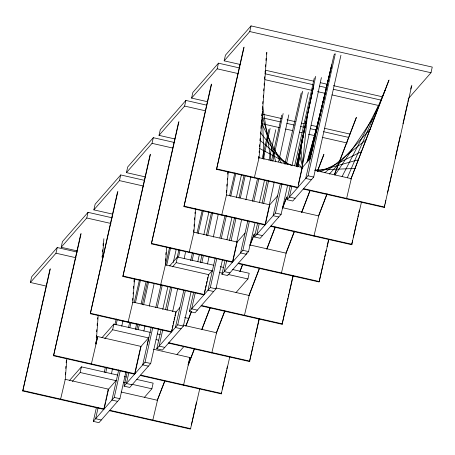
<?xml version="1.0" encoding="UTF-8"?>
<svg xmlns="http://www.w3.org/2000/svg" width="455" height="455" viewBox="0 0 455 455"><rect width="100%" height="100%" fill="white"/><g stroke="black" fill="none" stroke-linecap="round" stroke-linejoin="round"><path stroke-width="0.68" d="M266.869 52.285L259.071 157.697L258.719 158.095L258.764 156.725M65.304 374.784L65.457 372.662M65.77 368.413L65.93 366.292M66.191 362.754L66.35 360.633M66.857 358.113L65.287 379.334L60.504 399.564M95.778 343.815L95.937 341.688M96.25 337.445L96.403 335.324M96.665 331.786L96.824 329.665M97.137 325.416L97.296 323.295M97.609 319.052L97.717 317.635M102.165 257.502L102.318 255.38M102.58 251.843L102.739 249.721M103.052 245.478L103.211 243.351M96.073 344.122L98.223 315.116M102.25 260.641L103.876 238.71M132.638 300.357L132.797 298.235M133.11 293.987L133.218 292.576M133.531 288.328L133.69 286.206M134.003 281.964L134.157 279.842M134.561 278.733L132.832 302.08L128.054 322.305M140.476 198.789L140.635 196.668M165.375 260.971L165.535 258.849M165.847 254.607L166.001 252.485M160.626 285.046L165.41 264.821L166.718 247.133M193.62 231.908L193.773 229.786M194.035 226.249L194.194 224.127M194.507 219.884L194.666 217.757M194.979 213.514L195.087 212.098M189.132 252.445L193.915 232.215L195.644 208.873M201.559 128.93L201.713 126.803M226.351 192.528L226.51 190.406M226.823 186.158L226.982 184.036M227.295 179.793L227.398 178.377M227.716 174.134L227.87 172.013M221.71 215.181L226.493 194.956L228.222 171.609M234.188 90.96L234.291 89.544M258.719 158.095L258.827 156.679M259.14 152.436L259.242 151.02M259.56 146.777L259.714 144.656M260.027 140.413L260.186 138.286M260.499 134.043L260.658 131.922M260.92 128.384L261.13 125.552M261.392 122.014L261.545 119.892M261.864 115.65L262.017 113.528M262.33 109.28L262.438 107.869M262.751 103.621L262.91 101.499M263.223 97.256L263.382 95.135M263.695 90.886L263.849 88.765M264.11 85.227L264.27 83.106M264.582 78.863L264.742 76.741M265.055 72.493L265.157 71.077M265.475 66.834L265.629 64.712M265.947 60.469L266.101 58.342M266.414 54.099L266.522 52.683M302.188 167.969L307.478 114.359M317.152 129.169L317.567 126.359M298.099 166.61L302.433 137.66M314.917 139.753L315.127 138.371M315.338 136.989L315.753 134.225M312.989 147.477L313.654 143.365M324.017 99.986L324.921 94.412M297.633 166.957L302.973 137.04M310.748 157.532L310.998 156.156M311.248 154.78L312.13 149.962M297.161 166.507L306.221 121.326L296.916 166.348M296.745 166.12L313.751 85.432L296.444 166.456M105.759 372.611L106.959 367.083M116.099 324.91L117.293 319.382M111.424 373.902L112.47 369.062M121.758 326.201L122.958 320.667M138.195 329.795L139.247 324.955M143.592 304.907L148.535 282.094M143.86 331.081L144.912 326.241M149.251 306.192L154.2 283.38M166.991 310.384L171.933 287.571M178.525 257.149L180.021 250.239M172.65 311.669L177.598 288.857M184.19 258.44L185.685 251.524M201.815 262.751L203.459 255.147M207.656 235.792L212.599 212.98M207.474 264.042L208.976 257.126M213.321 237.078L218.263 214.265M231.094 240.701L236.037 217.888M240.382 197.84L245.177 175.721M236.759 241.992L241.554 219.867M245.899 199.819L250.841 177.006M263.673 203.442L268.615 180.629M272.812 161.275L283.146 113.574M269.337 204.727L274.28 181.915M278.625 161.866L288.811 114.859M296.25 166.183L315.724 76.309M301.91 167.468L321.389 77.6M46.296 286.093L30.388 282.475L31.651 276.822L57.25 247.548L77.304 252.104M103.78 409.398L22.75 390.987L49.982 269.161M22.75 390.987L50.329 268.763M30.388 282.475L55.982 253.202L57.25 247.548M77.088 250.876L61.18 247.264L62.443 241.605L88.037 212.331L112.249 217.831M140.072 349.548L134.566 374.181L53.542 355.77L80.768 233.944M53.542 355.77L81.121 233.546M61.18 247.264L86.774 217.985L88.037 212.331M112.539 214.117L93.866 209.874L95.129 204.221L120.723 174.948L144.241 180.288M93.866 209.874L119.46 180.601L120.723 174.948M171.939 329.403L171.33 332.139L90.3 313.728L117.526 191.902M90.3 313.728L117.879 191.504M72.345 381.421L80.143 372.503L81.405 366.849L117.959 375.153M145.117 176.858L126.444 172.616L127.707 166.962L153.301 137.689L174.743 142.557M95.88 343.821L97.757 336.581L141.033 346.414L134.919 373.783L53.889 355.372M97.757 336.581L91.296 364.347M126.444 172.616L152.038 143.342L153.301 137.689M203.903 294.88L122.878 276.469L150.105 154.643M122.878 276.469L150.457 154.245M104.821 338.662L112.618 329.75L113.881 324.096L150.434 332.4M125.95 371.712L119.915 398.705L98.968 422.661L93.309 421.37L96.403 407.526M104.292 372.224L105.378 367.384M114.967 324.466L116.207 318.927M98.081 407.771L95.635 418.708L101.3 419.999M174.925 138.974L159.017 135.357L160.285 129.703L185.879 100.43L206.627 105.139M103.933 408.709L105.458 401.873M105.765 400.508L106.379 397.772M106.68 396.407L107.295 393.672M107.602 392.301L108.21 389.565M118.744 369.875L111.924 400.082L117.589 401.367M93.309 421.37L114.25 397.42L120.285 370.421M129.88 327.509L130.96 322.663M135.448 302.592L140.555 279.751M236.537 243.817L232.408 262.273L151.379 243.863L178.61 122.042M151.379 243.863L178.963 121.644M159.017 135.357L184.616 106.083L185.879 100.43M135.385 329.488L136.625 323.949M141.113 303.877L146.061 281.73M158.437 328.88L150.702 363.488L129.76 387.444L124.096 386.159L127.19 372.315M136.784 329.397L138.024 323.858M142.352 304.48L147.46 281.639M128.873 372.548L126.422 383.497L132.087 384.782M207.503 101.71L191.595 98.098L192.863 92.445L218.457 63.165L239.899 68.04M140.379 348.183L140.686 346.812L148.831 337.496L142.711 364.864L148.375 366.15M124.096 386.159L145.043 362.203L152.778 327.594M157.265 307.523L162.213 285.37M166.701 265.299L170.568 247.992M264.986 225.015L183.957 206.604L211.342 84.09M183.957 206.604L211.541 84.385M162.771 309.502L167.878 286.656M173.292 262.433L176.233 249.283M191.595 98.098L217.194 68.824L218.457 63.165M190.969 292.19L183.388 326.104L162.446 350.06L156.782 348.769L161.115 329.392M165.603 309.315L170.557 287.168M177.052 258.099L178.912 249.789M172.525 266.84L176.193 262.643L177.456 256.99L214.015 265.293M162.628 330.387L159.113 346.113L164.773 347.398M240.081 64.451L224.173 60.839L225.435 55.186L251.035 25.907L432.25 67.084L430.987 72.737L408.18 98.82M144.536 397.192L151.873 388.803L153.136 383.144L136.58 379.385M172.246 328.038L172.855 325.302M173.162 323.932L173.77 321.196M174.077 319.831L174.692 317.095M174.993 315.73L175.607 312.995M183.814 290.358L175.402 327.481L181.062 328.766M156.782 348.769L177.729 324.819L185.464 290.21M192.118 260.448L193.665 253.526M198.152 233.449L203.254 210.608M297.564 187.756L216.535 169.345L243.766 47.525M216.535 169.345L244.113 47.121M197.777 261.733L199.324 254.811M203.812 234.74L208.919 211.893M224.173 60.839L249.772 31.56L251.035 25.907M222.467 259.777L215.966 288.845L195.024 312.801L189.36 311.51L193.694 292.133M200.348 262.37L202.048 254.755M206.382 235.371L211.484 212.53M195.201 293.128L191.686 308.848L197.351 310.139M188.097 364.774L189.974 357.533L153.568 349.264M204.517 292.144L205.125 289.408M205.432 288.043L206.047 285.308M206.348 283.937L206.962 281.201M207.27 279.836L207.878 277.101M189.974 357.533L183.507 385.3M215.278 257.945L207.975 290.222L213.64 291.507M189.36 311.51L210.307 287.56L216.802 258.486M221.289 238.414L226.397 215.573M230.725 196.19L235.832 173.349M226.954 239.7L231.902 217.553M236.39 197.476L241.497 174.635M255.045 222.512L248.544 251.587L227.602 275.537L221.938 274.251L225.032 260.408M229.519 240.337L234.626 217.496M238.96 198.113L244.062 175.272M226.709 260.652L224.264 271.589L229.929 272.875M191.401 424.942L196.503 402.095M109.445 410.683L190.469 429.093L199.796 388.547M224.924 310.907L216.552 332.747L211.774 352.972M247.85 220.681L240.553 252.963L246.218 254.248L246.525 252.878M221.938 274.251L242.879 250.301L249.38 221.227M253.867 201.155L258.975 178.314M263.303 158.931L270.111 128.475M259.532 202.441L264.48 180.294M268.968 160.217L275.775 129.76M287.623 185.253L281.122 214.328L260.18 238.278L254.516 236.992L257.61 223.149M262.097 203.078L267.204 180.231M271.533 160.854L281.747 115.172M259.287 223.394L256.842 234.331L262.507 235.616M140.231 375.466L221.261 393.876L221.568 392.494M222.341 389.031L225.595 374.493M225.902 373.111L226.522 370.342M226.829 368.959L227.449 366.19M221.261 393.876L229.809 356.794M236.003 292.576L247.924 278.943L249.192 273.284L232.636 269.525M259.532 268.353L249.13 295.483L244.352 315.713M265.14 224.332L269.417 205.188L277.561 195.872L280.428 183.422M277.561 195.872L273.131 215.698L278.796 216.989M254.516 236.992L275.457 213.042L281.958 183.968M286.445 163.897L302.689 91.216M292.104 165.182L308.353 92.501M168.498 343.138L249.528 361.549L252.929 346.323M253.242 344.935L253.856 342.166M255.096 336.632L258.963 319.325M249.528 361.549L259.316 318.927M340.932 55.243L313.7 177.069L292.758 201.019L287.094 199.734L290.188 185.89M294.675 165.813L314.325 77.907M291.865 186.135L289.42 197.072L295.085 198.357M298.326 184.338L301.995 167.929M294.504 231.333L286.132 253.168L281.349 273.392M333.868 55.556L305.709 178.44L311.374 179.731M287.094 199.734L308.035 175.778L335.267 53.957M201.076 305.879L282.106 324.29L286.127 306.295M286.434 304.907L287.054 302.137M287.367 300.755L287.981 297.985M288.294 296.603L288.914 293.833M289.221 292.451L292.935 275.838M282.106 324.29L293.128 276.128M327.077 194.075L318.705 215.909L313.927 236.134M319.256 281.281L322.504 266.744M322.817 265.362L323.437 262.592M323.744 261.21L324.364 258.44M324.671 257.052L325.291 254.288M325.598 252.9L326.218 250.131M326.991 246.673L328.538 239.751M238.073 263.564L319.103 281.975L328.891 239.353M270.651 226.3L351.681 244.71L352.608 240.558M353.381 237.1L356.629 222.563M356.942 221.181L357.556 218.411M357.869 217.024L358.489 214.26M358.796 212.872L359.416 210.102M351.681 244.71L361.469 202.088M303.229 189.041L384.259 207.452L384.873 204.687M385.186 203.3L385.806 200.53M387.506 192.92L391.681 174.231M391.994 172.843L392.614 170.073M395.241 158.312L400.349 135.465M402.976 123.697L407.617 102.932M407.93 101.55L408.55 98.781M410.711 89.089L411.331 86.325M384.259 207.452L411.838 85.233M128.458 327.685L129.732 322.151M134.191 302.785L139.446 279.962M147.147 345.038L151.287 327.054M155.741 307.688L160.996 284.858M165.614 264.804L169.596 247.509M190.662 260.618L192.408 253.008M197.026 232.949L202.282 210.125M219.89 237.885L224.986 215.75M229.604 195.69L234.86 172.866M252.309 201.315L257.564 178.491M262.182 158.431L268.871 129.379M284.887 164.056L301.29 92.814M309.758 159.057L331.718 64.877L309.417 159.443M309.076 159.83L329.062 76.429M308.638 160.331L326.872 85.944M307.694 161.411L322.083 106.737M306.943 162.276L319.444 118.203M164.761 380.835L157.151 400.684L164.858 381.097M185.816 325.911L191.401 311.357M185.913 326.178L191.492 311.618M188.194 364.808L194.279 348.928M201.639 329.738L210.011 307.904M188.29 365.075L194.632 348.53M201.986 329.34L210.358 307.506M216.205 333.145L224.577 311.305M239.796 271.607L242.589 264.327M250.199 244.471L254.26 233.887M240.149 271.203L242.686 264.588M250.04 245.399L254.356 234.149M249.039 295.221L259.435 268.092M266.795 248.902L275.167 227.068M282.527 207.878L286.582 197.288M266.892 249.164L275.264 227.329M282.618 208.14L286.934 196.89M286.036 252.906L294.408 231.072M301.511 212.542L309.883 190.708M317.237 171.518L323.835 154.313M301.858 212.144L310.23 190.304M317.59 171.114L323.932 154.575M318.614 215.647L326.986 193.807M334.34 174.618L356.157 117.714M334.436 174.885L356.51 117.316M388.735 80.455L350.936 179.048L389.088 80.052M347.313 177.746L385.578 89.208M342.075 176.557L378.196 106.282M335.079 174.97L372.958 118.402M334.027 54.862L334.954 53.798M64.934 379.737L65.287 379.334L108.557 389.167L104.127 408.994L23.097 390.583M132.485 302.478L132.832 302.08L176.108 311.914L171.677 331.74L90.647 313.33M101.96 337.729L113.881 324.096M69.484 380.482L81.405 366.849M169.664 265.908L177.456 256.99M254.288 177.922L259.071 157.697L302.348 167.531L297.911 187.358L216.887 168.947M107.977 389.833L116.355 380.255M175.641 312.443L179.833 307.654M208.219 275.184L212.411 270.395M236.611 242.714L244.989 233.136M301.762 168.196L310.139 158.613M177.012 354.439L183.888 346.573M152.715 420.517L157.498 400.286L121.093 392.017M346.505 198.875L351.283 178.65L314.877 170.375M329.295 174.134L370.313 129.021M324.819 172.638L366.207 139.731M320.747 171.711L361.685 151.521M317.965 171.08L358.551 159.694M314.797 170.079L355.19 168.458M249.772 31.56L430.987 72.737M265.674 70.269L313.398 81.109M320.314 82.679L327.23 84.255M333.458 85.665L382.564 96.824M264.799 73.699L313.216 84.698M319.438 86.109L327.048 87.838M333.27 89.254L381.688 100.254M217.194 68.824L237.942 73.539M264.918 79.665L311.948 90.352M317.482 91.609L325.786 93.497M332.008 94.907L379.043 105.594M262.148 114.125L281.514 118.528M287.048 119.784L295.346 121.673M301.568 123.083L304.338 123.715M311.254 125.284L317.482 126.7M324.398 128.27L349.986 134.083M261.961 117.714L280.638 121.957M286.86 123.373L294.47 125.102M300.698 126.513L303.462 127.144M310.378 128.714L316.606 130.13M323.522 131.7L348.422 137.359M184.616 106.083L205.364 110.798M261.392 123.527L279.376 127.61M285.598 129.027L292.514 130.596M299.43 132.166L302.2 132.797M308.422 134.214L315.338 135.783M322.259 137.353L347.159 143.012M308.035 175.778L313.7 177.069M152.038 143.342L172.786 148.057M303.576 188.643L384.606 207.053M226.493 194.956L269.769 204.79L265.339 224.616L184.309 206.206M282.299 207.639L318.705 215.909M275.457 213.042L281.122 214.328M119.46 180.601L143.672 186.101M270.998 225.902L352.028 244.312M193.915 232.215L237.191 242.049L232.761 261.875L151.731 243.465M249.721 244.898L286.132 253.168M242.879 250.301L248.544 251.587M86.774 217.985L110.98 223.485M238.42 263.161L319.45 281.571M220.22 266.704L223.672 267.489M176.193 262.643L212.752 270.947M219.646 272.517L222.404 273.142M227.921 274.399L247.924 278.943M165.41 264.821L208.686 274.649L204.255 294.476L123.225 276.071M101.988 256.535L103.37 256.848M216.159 287.992L249.13 295.483M210.307 287.56L215.966 288.845M55.982 253.202L76.042 257.757M201.423 305.481L282.453 323.892M184.628 317.522L188.78 318.466M182.893 325.098L216.552 332.747M177.729 324.819L183.388 326.104M157.333 333.964L160.092 334.596M112.618 329.75L148.484 337.9M156.071 339.623L158.829 340.249M168.845 342.74L249.875 361.151M145.043 362.203L150.702 363.488M140.584 375.068L221.608 393.478M124.169 376.564L126.234 377.036M80.143 372.503L116.008 380.653M123.595 382.376L125.66 382.848M131.87 384.259L151.873 388.803M114.25 397.42L119.915 398.705M109.791 410.285L190.821 428.695M259.276 148.279L291.513 165.455M259.828 140.06L287.543 164.306M297.092 162.304L301.722 167.565M260.368 132.587L285.285 164.136M261.375 122.81L281.218 163.208M261.904 114.996L275.838 161.832M299.032 153.352L302.825 167.65M262.774 106.521L270.952 160.877M300.698 145.651L302.746 167.918M262.313 111.594L263.963 159.29"/></g></svg>
